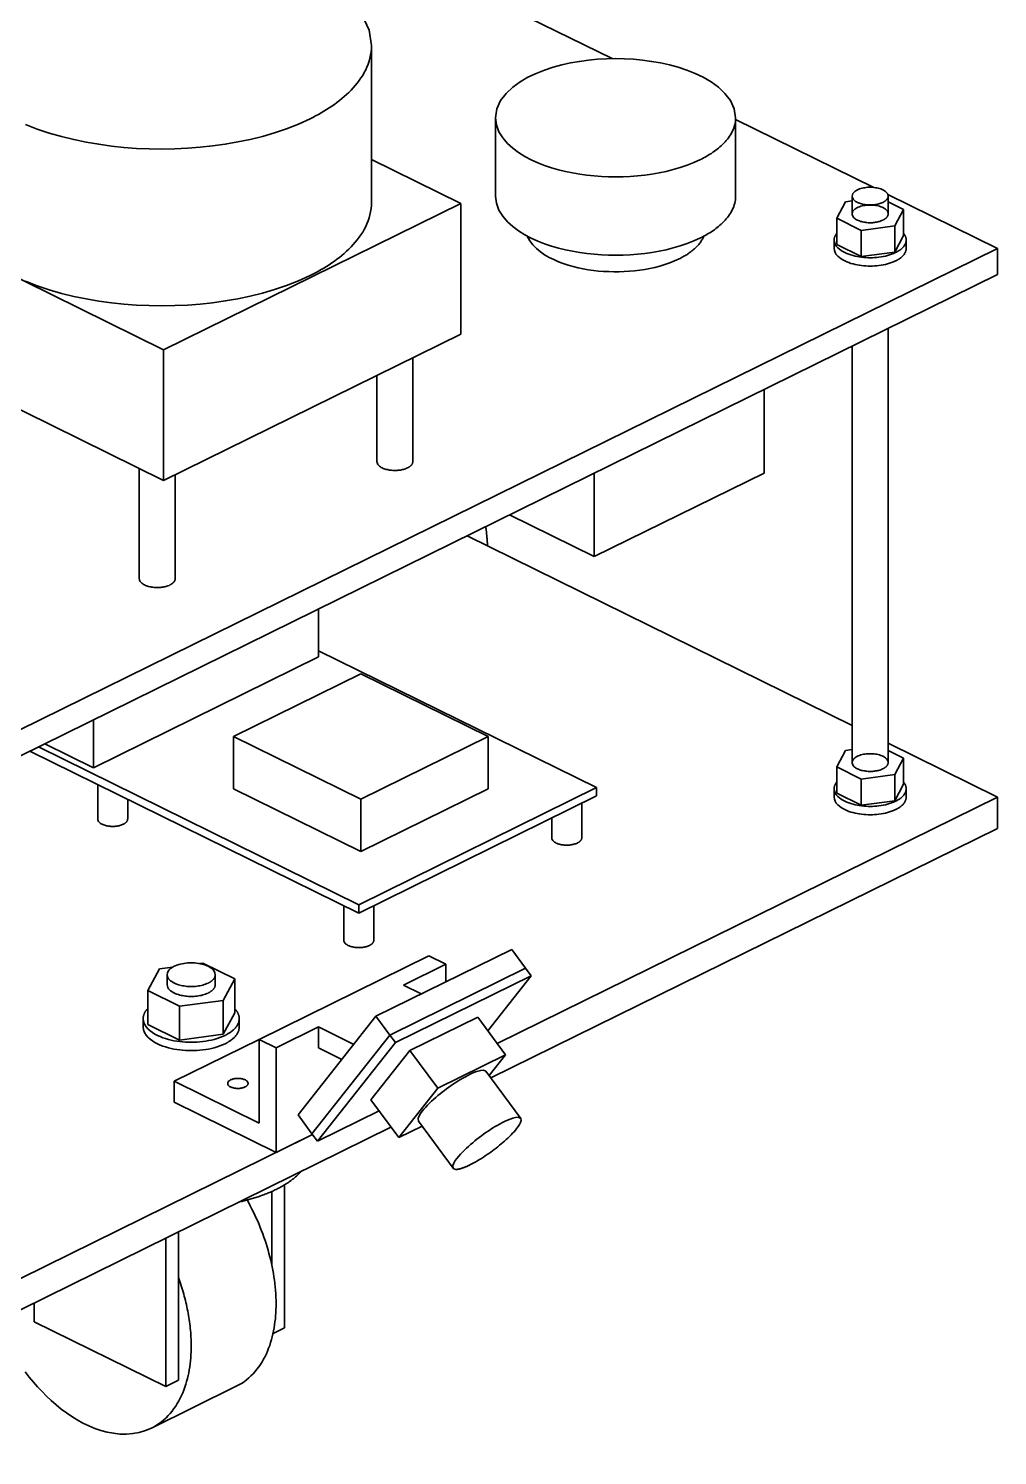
# Model space of a CAD drawing. Header units: millimetres. Extents: x 2065 to 7684, y -1428 to 511.
# Drawn here: x 3621 to 3782.5, y 151.3 to 389 of the extents above; entities that cross this region are included whole.
import ezdxf

# ---------------------------------------------------------------- set-up
doc = ezdxf.new("R2010")
doc.units = ezdxf.units.MM
doc.layers.add('2D-VISIBLE', color=7, linetype='Continuous', lineweight=35)

msp = doc.modelspace()

# ---------------------------------------------------------------- linework, layer by layer
at = {"layer": '2D-VISIBLE'}
for p, q in [((3675.83, 404.89), (3718.3, 383.98)), ((3678.19, 386.14), (3678.19, 360.03)), ((3698.85, 374.13), (3698.85, 361.08)), ((3738.85, 374.13), (3738.85, 361.08)), ((3738.85, 373.86), (3761.87, 362.52)), ((3574.95, 369.26), (3643.54, 335.49)), ((3678.19, 367.17), (3693.04, 359.86)), ((3764.21, 361.37), (3782.49, 352.37)), ((3643.54, 335.49), (3693.04, 359.86)), ((3693.04, 338.1), (3693.04, 359.86)), ((3757.19, 360.13), (3755.7, 357.38)), ((3758.27, 360.27), (3757.19, 360.13)), ((3758.27, 361.08), (3758.27, 358.12)), ((3764.27, 361.08), (3764.27, 358.12)), ((3766.85, 358.85), (3764.27, 360.12)), ((3755.7, 353.03), (3755.7, 357.38)), ((3755.7, 357.38), (3759.78, 355.37)), ((3765.36, 356.11), (3766.85, 358.85)), ((3766.85, 354.5), (3766.85, 358.85)), ((3759.78, 355.37), (3765.36, 356.11)), ((3759.78, 351.02), (3759.78, 355.37)), ((3765.36, 351.75), (3765.36, 356.11)), ((3765.36, 351.75), (3766.85, 354.5)), ((3570.36, 247.93), (3782.49, 352.37)), ((3755.27, 353.76), (3755.27, 352.37)), ((3755.7, 353.03), (3759.78, 351.02)), ((3767.27, 353.76), (3767.27, 352.37)), ((3782.49, 348.02), (3782.49, 352.37)), ((3759.78, 351.02), (3765.36, 351.75)), ((3570.36, 243.57), (3782.49, 348.02)), ((3574.95, 347.5), (3643.54, 313.73)), ((3643.54, 313.73), (3693.04, 338.1)), ((3764.27, 339.05), (3764.27, 266.73)), ((3643.54, 313.73), (3643.54, 335.49)), ((3758.27, 336.1), (3758.27, 266.73)), ((3685.08, 334.18), (3685.08, 316.86)), ((3679.08, 331.22), (3679.08, 316.86)), ((3743.6, 314.95), (3743.6, 328.87)), ((3639.48, 315.73), (3639.48, 297.36)), ((3645.48, 314.68), (3645.48, 297.36)), ((3715.31, 301.02), (3715.31, 314.95)), ((3715.31, 301.02), (3743.6, 314.95)), ((3701.17, 307.98), (3715.31, 301.02)), ((3694.1, 304.5), (3758.27, 272.9)), ((3669.35, 284.31), (3669.35, 292.32)), ((3669.35, 285.35), (3715.67, 262.55)), ((3631.87, 265.86), (3669.35, 284.31)), ((3655.21, 271.08), (3676.42, 281.52)), ((3676.42, 281.52), (3697.63, 271.08)), ((3631.87, 265.86), (3631.87, 273.86)), ((3655.21, 262.37), (3655.21, 271.08)), ((3655.21, 271.08), (3676.42, 260.63)), ((3676.42, 260.63), (3697.63, 271.08)), ((3697.63, 262.37), (3697.63, 271.08)), ((3621.27, 268.64), (3676.07, 241.66)), ((3622.68, 269.34), (3676.07, 243.05)), ((3623.74, 269.86), (3631.87, 265.86)), ((3757.19, 268.74), (3755.7, 265.99)), ((3758.27, 268.88), (3757.19, 268.74)), ((3764.27, 269.95), (3782.49, 260.98)), ((3766.85, 267.46), (3764.27, 268.73)), ((3765.36, 264.72), (3766.85, 267.46)), ((3766.85, 263.11), (3766.85, 267.46)), ((3755.7, 261.64), (3755.7, 265.99)), ((3755.7, 265.99), (3759.78, 263.98)), ((3759.78, 263.98), (3765.36, 264.72)), ((3759.78, 259.63), (3759.78, 263.98)), ((3765.36, 260.36), (3765.36, 264.72)), ((3632.56, 263.08), (3632.56, 257.33)), ((3655.21, 262.37), (3676.42, 251.93)), ((3676.07, 243.05), (3715.67, 262.55)), ((3676.42, 251.93), (3697.63, 262.37)), ((3715.67, 261.16), (3715.67, 262.55)), ((3755.27, 262.37), (3755.27, 260.98)), ((3755.7, 261.64), (3759.78, 259.63)), ((3765.36, 260.36), (3766.85, 263.11)), ((3767.27, 262.37), (3767.27, 260.98)), ((3637.56, 260.62), (3637.56, 257.33)), ((3676.07, 241.66), (3715.67, 261.16)), ((3676.42, 251.93), (3676.42, 260.63)), ((3699.13, 219.94), (3782.49, 260.98)), ((3713.22, 259.95), (3713.22, 254.19)), ((3759.78, 259.63), (3765.36, 260.36)), ((3782.49, 255.76), (3782.49, 260.98)), ((3708.22, 257.49), (3708.22, 254.19)), ((3698.08, 214.2), (3782.49, 255.76)), ((3673.57, 242.89), (3673.57, 237.13)), ((3676.07, 241.66), (3676.07, 243.05)), ((3678.57, 242.89), (3678.57, 237.13)), ((3678.92, 224.46), (3701.55, 235.6)), ((3701.55, 235.6), (3703.87, 232.46)), ((3650.08, 233.3), (3649.54, 233.23)), ((3655.39, 230.69), (3650.08, 233.3)), ((3659.45, 220.6), (3687.74, 234.52)), ((3683.49, 229.65), (3690.56, 233.13)), ((3687.74, 234.52), (3690.56, 233.13)), ((3690.56, 230.19), (3690.56, 233.13)), ((3642.83, 232.35), (3640.89, 228.78)), ((3645.05, 232.64), (3642.83, 232.35)), ((3644.14, 231.39), (3644.14, 229.73)), ((3652.14, 231.39), (3652.14, 229.73)), ((3653.44, 227.12), (3655.39, 230.69)), ((3655.39, 225.03), (3655.39, 230.69)), ((3681.24, 221.32), (3703.87, 232.46)), ((3681.24, 221.32), (3703.87, 232.46)), ((3682.17, 220.07), (3704.79, 231.21)), ((3697.56, 222.05), (3704.79, 231.21)), ((3703.87, 232.46), (3704.79, 231.21)), ((3640.89, 223.12), (3640.89, 228.78)), ((3640.89, 228.78), (3646.19, 226.16)), ((3683.49, 229.65), (3686.48, 228.18)), ((3646.19, 226.16), (3653.44, 227.12)), ((3646.19, 220.51), (3646.19, 226.16)), ((3653.44, 221.46), (3653.44, 227.12)), ((3640.14, 224.08), (3640.14, 222.68)), ((3653.44, 221.46), (3655.39, 225.03)), ((3656.14, 224.08), (3656.14, 222.68)), ((3665.95, 208.03), (3678.92, 224.46)), ((3678.92, 224.46), (3681.24, 221.32)), ((3684.58, 218.74), (3695.89, 224.31)), ((3695.89, 224.31), (3700.53, 218.04)), ((3640.89, 223.12), (3646.19, 220.51)), ((3646.19, 220.51), (3653.44, 221.46)), ((3662.28, 219.2), (3669.35, 222.68)), ((3668.26, 204.9), (3681.24, 221.32)), ((3668.26, 204.9), (3681.24, 221.32)), ((3669.35, 222.68), (3675.23, 219.79)), ((3669.35, 219.2), (3669.35, 222.68)), ((3681.24, 221.32), (3682.17, 220.07)), ((3645.31, 213.63), (3659.45, 220.6)), ((3659.45, 206.67), (3659.45, 220.6)), ((3659.45, 220.6), (3662.28, 219.2)), ((3662.28, 201.79), (3662.28, 219.2)), ((3669.19, 203.64), (3682.17, 220.07)), ((3669.35, 219.2), (3673.25, 217.28)), ((3678.09, 210.53), (3684.58, 218.74)), ((3684.58, 218.74), (3689.21, 212.47)), ((3689.21, 212.47), (3700.53, 218.04)), ((3697.79, 214.58), (3700.53, 218.04)), ((3703.05, 207.46), (3697.26, 215.31)), ((3645.31, 210.15), (3645.31, 213.63)), ((3645.31, 213.63), (3659.45, 206.67)), ((3682.72, 204.26), (3689.21, 212.47)), ((3645.31, 210.15), (3662.28, 201.79)), ((3678.09, 210.53), (3682.72, 204.26)), ((3665.95, 208.03), (3668.26, 204.9)), ((3669.19, 203.64), (3679.45, 208.69)), ((3691.79, 199.15), (3685.99, 206.99)), ((3570.36, 151.31), (3681.43, 206)), ((3570.36, 156.53), (3668.35, 204.78)), ((3662.28, 201.79), (3668.35, 204.78)), ((3668.26, 204.9), (3669.19, 203.64)), ((3682.72, 204.26), (3686.6, 206.17)), ((3661.57, 182.99), (3661.57, 195.28)), ((3663.69, 172.55), (3663.69, 196.39)), ((3646.02, 163.85), (3646.02, 188.56)), ((3643.89, 162.8), (3643.89, 187.52)), ((3621.97, 173.59), (3621.97, 176.73)), ((3621.97, 173.59), (3643.89, 162.8)), ((3661.77, 171.6), (3663.69, 172.55)), ((3655.64, 162.83), (3641.5, 155.87)), ((3643.89, 162.8), (3646.02, 163.85))]:
    msp.add_line(p, q, dxfattribs=at)
for points in [[(3678.19, 386.14), (3677.79, 388.74), (3676.69, 391.13)], [(3667.94, 373.96), (3668.4, 374.19), (3668.87, 374.43), (3669.33, 374.68), (3669.78, 374.94), (3670.24, 375.21), (3670.68, 375.48), (3671.12, 375.76), (3671.56, 376.05), (3671.99, 376.35), (3672.41, 376.66), (3672.83, 376.98), (3673.24, 377.31), (3673.63, 377.64), (3674.03, 377.99), (3674.41, 378.35), (3674.78, 378.72), (3675.13, 379.1), (3675.48, 379.5), (3675.81, 379.9), (3676.13, 380.32), (3676.43, 380.75), (3676.71, 381.19), (3676.97, 381.64), (3677.21, 382.11), (3677.43, 382.58), (3677.63, 383.07), (3677.79, 383.57), (3677.93, 384.07), (3678.04, 384.58), (3678.12, 385.1), (3678.17, 385.62), (3678.19, 386.14)], [(3738.85, 374.13), (3738.62, 375.62), (3737.99, 376.98), (3737.08, 378.18), (3735.98, 379.21), (3734.76, 380.1), (3733.46, 380.86), (3732.1, 381.51), (3730.7, 382.06), (3729.27, 382.54), (3727.81, 382.93), (3726.34, 383.26), (3724.86, 383.52), (3723.36, 383.73), (3721.86, 383.87), (3720.36, 383.95), (3718.85, 383.98), (3717.34, 383.95), (3715.83, 383.87), (3714.33, 383.73), (3712.84, 383.52), (3711.35, 383.26), (3709.88, 382.93), (3708.43, 382.54), (3707, 382.06), (3705.6, 381.51), (3704.24, 380.86), (3702.93, 380.1), (3701.71, 379.21), (3700.62, 378.18), (3699.7, 376.98), (3699.08, 375.62), (3698.85, 374.13)], [(3620.52, 373.01), (3622.49, 372.25), (3624.49, 371.57), (3626.53, 370.99), (3628.58, 370.48), (3630.65, 370.05), (3632.74, 369.7), (3634.83, 369.41), (3636.93, 369.19), (3639.04, 369.03), (3641.16, 368.94), (3643.27, 368.91), (3645.39, 368.94), (3647.5, 369.04), (3649.61, 369.2), (3651.71, 369.43), (3653.81, 369.72), (3655.89, 370.09), (3657.96, 370.52), (3660.01, 371.03), (3662.04, 371.62), (3664.04, 372.3), (3666.01, 373.08), (3667.94, 373.96)], [(3698.85, 374.13), (3699, 372.94), (3699.41, 371.8), (3700.05, 370.77), (3700.83, 369.86), (3701.72, 369.04), (3702.7, 368.32), (3703.72, 367.69), (3704.79, 367.13), (3705.89, 366.63), (3707.02, 366.19), (3708.17, 365.81), (3709.33, 365.47), (3710.5, 365.18), (3711.68, 364.94), (3712.88, 364.73), (3714.07, 364.57), (3715.27, 364.44), (3716.48, 364.35), (3717.69, 364.3), (3718.9, 364.28), (3720.1, 364.3), (3721.31, 364.36), (3722.52, 364.45), (3723.72, 364.58), (3724.92, 364.75), (3726.11, 364.96), (3727.29, 365.2), (3728.46, 365.5), (3729.62, 365.84), (3730.77, 366.22), (3731.89, 366.67), (3732.99, 367.17)], [(3732.99, 367.17), (3733.26, 367.3), (3733.52, 367.44), (3733.79, 367.58), (3734.05, 367.73), (3734.3, 367.88), (3734.56, 368.04), (3734.81, 368.2), (3735.06, 368.37), (3735.31, 368.54), (3735.55, 368.71), (3735.78, 368.89), (3736.02, 369.08), (3736.25, 369.28), (3736.47, 369.47), (3736.69, 369.68), (3736.9, 369.89), (3737.1, 370.11), (3737.3, 370.33), (3737.49, 370.57), (3737.67, 370.8), (3737.84, 371.05), (3738, 371.3), (3738.15, 371.56), (3738.29, 371.83), (3738.42, 372.1), (3738.53, 372.38), (3738.62, 372.66), (3738.7, 372.95), (3738.77, 373.24), (3738.81, 373.53), (3738.84, 373.83), (3738.85, 374.13)], [(3764.27, 361.08), (3764.24, 361.3), (3764.15, 361.5), (3764.01, 361.68), (3763.84, 361.84), (3763.66, 361.97), (3763.47, 362.08), (3763.26, 362.18), (3763.05, 362.27), (3762.84, 362.34), (3762.62, 362.4), (3762.4, 362.45), (3762.18, 362.48), (3761.95, 362.51), (3761.73, 362.54), (3761.5, 362.55), (3761.27, 362.55), (3761.05, 362.55), (3760.82, 362.54), (3760.6, 362.51), (3760.37, 362.48), (3760.15, 362.45), (3759.93, 362.4), (3759.71, 362.34), (3759.5, 362.27), (3759.29, 362.18), (3759.08, 362.08), (3758.89, 361.97), (3758.7, 361.84), (3758.54, 361.68), (3758.4, 361.5), (3758.31, 361.3), (3758.27, 361.08)], [(3667.94, 347.85), (3668.4, 348.08), (3668.87, 348.32), (3669.33, 348.57), (3669.78, 348.83), (3670.24, 349.09), (3670.68, 349.37), (3671.12, 349.65), (3671.56, 349.94), (3671.99, 350.24), (3672.41, 350.55), (3672.83, 350.87), (3673.24, 351.19), (3673.63, 351.53), (3674.03, 351.88), (3674.41, 352.24), (3674.78, 352.61), (3675.13, 352.99), (3675.48, 353.39), (3675.81, 353.79), (3676.13, 354.21), (3676.43, 354.64), (3676.71, 355.08), (3676.97, 355.53), (3677.21, 356), (3677.43, 356.47), (3677.63, 356.96), (3677.79, 357.45), (3677.93, 357.96), (3678.04, 358.47), (3678.12, 358.99), (3678.17, 359.51), (3678.19, 360.03)], [(3698.85, 361.08), (3699, 359.88), (3699.41, 358.75), (3700.05, 357.72), (3700.83, 356.8), (3701.72, 355.99), (3702.7, 355.27), (3703.72, 354.63), (3704.79, 354.07), (3705.89, 353.57), (3707.02, 353.14), (3708.17, 352.75), (3709.33, 352.42), (3710.5, 352.13), (3711.68, 351.88), (3712.88, 351.68), (3714.07, 351.51), (3715.27, 351.39), (3716.48, 351.3), (3717.69, 351.25), (3718.9, 351.23), (3720.1, 351.25), (3721.31, 351.3), (3722.52, 351.4), (3723.72, 351.53), (3724.92, 351.69), (3726.11, 351.9), (3727.29, 352.15), (3728.46, 352.44), (3729.62, 352.78), (3730.77, 353.17), (3731.89, 353.61), (3732.99, 354.11)], [(3732.99, 354.11), (3733.26, 354.25), (3733.52, 354.39), (3733.79, 354.53), (3734.05, 354.67), (3734.3, 354.83), (3734.56, 354.98), (3734.81, 355.14), (3735.06, 355.31), (3735.31, 355.48), (3735.55, 355.66), (3735.78, 355.84), (3736.02, 356.03), (3736.25, 356.22), (3736.47, 356.42), (3736.69, 356.62), (3736.9, 356.84), (3737.1, 357.05), (3737.3, 357.28), (3737.49, 357.51), (3737.67, 357.75), (3737.84, 357.99), (3738, 358.25), (3738.15, 358.5), (3738.29, 358.77), (3738.42, 359.04), (3738.53, 359.32), (3738.62, 359.6), (3738.7, 359.89), (3738.77, 360.18), (3738.81, 360.48), (3738.84, 360.78), (3738.85, 361.08)], [(3758.27, 361.08), (3758.3, 360.9), (3758.36, 360.73), (3758.45, 360.57), (3758.57, 360.43), (3758.71, 360.31), (3758.85, 360.2), (3759.01, 360.11), (3759.17, 360.03), (3759.33, 359.95), (3759.5, 359.88), (3759.67, 359.83), (3759.85, 359.78), (3760.02, 359.73), (3760.2, 359.7), (3760.38, 359.67), (3760.56, 359.64), (3760.74, 359.62), (3760.92, 359.61), (3761.1, 359.6), (3761.28, 359.6), (3761.46, 359.6), (3761.64, 359.61), (3761.82, 359.62), (3762, 359.64), (3762.18, 359.67), (3762.36, 359.7), (3762.54, 359.74), (3762.72, 359.78), (3762.89, 359.83), (3763.06, 359.89), (3763.23, 359.96), (3763.4, 360.03)], [(3764.27, 358.12), (3764.24, 358.34), (3764.15, 358.54), (3764.01, 358.72), (3763.84, 358.88), (3763.66, 359.01), (3763.47, 359.13), (3763.26, 359.22), (3763.05, 359.31), (3762.84, 359.38), (3762.62, 359.44), (3762.4, 359.49), (3762.18, 359.53), (3761.95, 359.56), (3761.73, 359.58), (3761.5, 359.59), (3761.27, 359.59), (3761.05, 359.59), (3760.82, 359.58), (3760.6, 359.56), (3760.37, 359.53), (3760.15, 359.49), (3759.93, 359.44), (3759.71, 359.38), (3759.5, 359.31), (3759.29, 359.22), (3759.08, 359.13), (3758.89, 359.01), (3758.7, 358.88), (3758.54, 358.72), (3758.4, 358.54), (3758.31, 358.34), (3758.27, 358.12)], [(3763.4, 360.03), (3763.44, 360.05), (3763.48, 360.07), (3763.51, 360.09), (3763.55, 360.12), (3763.59, 360.14), (3763.63, 360.16), (3763.67, 360.19), (3763.71, 360.21), (3763.74, 360.24), (3763.78, 360.26), (3763.81, 360.29), (3763.85, 360.32), (3763.88, 360.35), (3763.92, 360.38), (3763.95, 360.41), (3763.98, 360.44), (3764.01, 360.47), (3764.04, 360.51), (3764.07, 360.54), (3764.1, 360.58), (3764.12, 360.61), (3764.15, 360.65), (3764.17, 360.69), (3764.19, 360.73), (3764.21, 360.77), (3764.23, 360.81), (3764.24, 360.85), (3764.25, 360.9), (3764.26, 360.94), (3764.27, 360.99), (3764.27, 361.03), (3764.27, 361.08)], [(3758.27, 358.12), (3758.3, 357.94), (3758.36, 357.77), (3758.45, 357.61), (3758.57, 357.48), (3758.71, 357.35), (3758.85, 357.25), (3759.01, 357.15), (3759.17, 357.07), (3759.33, 356.99), (3759.5, 356.93), (3759.67, 356.87), (3759.85, 356.82), (3760.02, 356.77), (3760.2, 356.74), (3760.38, 356.71), (3760.56, 356.68), (3760.74, 356.66), (3760.92, 356.65), (3761.1, 356.64), (3761.28, 356.64), (3761.46, 356.64), (3761.64, 356.65), (3761.82, 356.66), (3762, 356.68), (3762.18, 356.71), (3762.36, 356.74), (3762.54, 356.78), (3762.72, 356.82), (3762.89, 356.87), (3763.06, 356.93), (3763.23, 357), (3763.4, 357.07)], [(3763.4, 357.07), (3763.44, 357.09), (3763.48, 357.11), (3763.51, 357.13), (3763.55, 357.16), (3763.59, 357.18), (3763.63, 357.2), (3763.67, 357.23), (3763.71, 357.25), (3763.74, 357.28), (3763.78, 357.3), (3763.81, 357.33), (3763.85, 357.36), (3763.88, 357.39), (3763.92, 357.42), (3763.95, 357.45), (3763.98, 357.48), (3764.01, 357.51), (3764.04, 357.55), (3764.07, 357.58), (3764.1, 357.62), (3764.12, 357.65), (3764.15, 357.69), (3764.17, 357.73), (3764.19, 357.77), (3764.21, 357.81), (3764.23, 357.85), (3764.24, 357.9), (3764.25, 357.94), (3764.26, 357.98), (3764.27, 358.03), (3764.27, 358.07), (3764.27, 358.12)], [(3704.14, 354.4), (3704.54, 353.64), (3705.05, 352.95), (3705.65, 352.34), (3706.32, 351.79), (3707.03, 351.31), (3707.77, 350.87), (3708.54, 350.49), (3709.33, 350.15), (3710.13, 349.84), (3710.95, 349.58), (3711.78, 349.34), (3712.61, 349.14), (3713.45, 348.96), (3714.3, 348.82), (3715.15, 348.7), (3716.01, 348.6), (3716.86, 348.53), (3717.72, 348.49), (3718.58, 348.47), (3719.44, 348.47), (3720.3, 348.5), (3721.16, 348.56), (3722.02, 348.63), (3722.87, 348.74), (3723.72, 348.87), (3724.57, 349.03), (3725.41, 349.21), (3726.24, 349.43), (3727.06, 349.67), (3727.87, 349.95), (3728.67, 350.27), (3729.45, 350.63)], [(3729.45, 350.63), (3729.61, 350.71), (3729.77, 350.79), (3729.93, 350.88), (3730.08, 350.96), (3730.24, 351.05), (3730.39, 351.14), (3730.55, 351.23), (3730.7, 351.32), (3730.85, 351.42), (3730.99, 351.52), (3731.14, 351.62), (3731.28, 351.72), (3731.43, 351.83), (3731.57, 351.94), (3731.71, 352.05), (3731.84, 352.16), (3731.98, 352.28), (3732.11, 352.4), (3732.24, 352.52), (3732.36, 352.65), (3732.49, 352.78), (3732.6, 352.91), (3732.72, 353.04), (3732.83, 353.18), (3732.94, 353.32), (3733.04, 353.47), (3733.14, 353.62), (3733.24, 353.77), (3733.33, 353.92), (3733.41, 354.08), (3733.49, 354.24), (3733.56, 354.4)], [(3755.7, 354.85), (3755.67, 354.83), (3755.65, 354.8), (3755.63, 354.77), (3755.61, 354.74), (3755.59, 354.71), (3755.57, 354.67), (3755.55, 354.64), (3755.53, 354.61), (3755.51, 354.58), (3755.49, 354.55), (3755.47, 354.51), (3755.45, 354.48), (3755.44, 354.45), (3755.42, 354.41), (3755.41, 354.38), (3755.39, 354.35), (3755.38, 354.31), (3755.36, 354.28), (3755.35, 354.24), (3755.34, 354.21), (3755.33, 354.17), (3755.32, 354.13), (3755.31, 354.1), (3755.3, 354.06), (3755.3, 354.02), (3755.29, 353.99), (3755.29, 353.95), (3755.28, 353.91), (3755.28, 353.88), (3755.28, 353.84), (3755.27, 353.8), (3755.27, 353.76)], [(3767.27, 353.76), (3767.27, 353.8), (3767.27, 353.84), (3767.27, 353.88), (3767.27, 353.91), (3767.26, 353.95), (3767.26, 353.99), (3767.25, 354.02), (3767.24, 354.06), (3767.24, 354.1), (3767.23, 354.13), (3767.22, 354.17), (3767.21, 354.21), (3767.2, 354.24), (3767.18, 354.28), (3767.17, 354.31), (3767.16, 354.35), (3767.14, 354.38), (3767.13, 354.41), (3767.11, 354.45), (3767.1, 354.48), (3767.08, 354.51), (3767.06, 354.55), (3767.04, 354.58), (3767.02, 354.61), (3767, 354.64), (3766.98, 354.67), (3766.96, 354.71), (3766.94, 354.74), (3766.92, 354.77), (3766.9, 354.8), (3766.87, 354.83), (3766.85, 354.85)], [(3755.27, 353.76), (3755.32, 353.41), (3755.44, 353.07), (3755.63, 352.76), (3755.87, 352.48), (3756.14, 352.24), (3756.43, 352.02), (3756.74, 351.83), (3757.06, 351.66), (3757.39, 351.51), (3757.73, 351.38), (3758.07, 351.27), (3758.42, 351.17), (3758.77, 351.08), (3759.13, 351.01), (3759.48, 350.95), (3759.84, 350.9), (3760.2, 350.86), (3760.56, 350.83), (3760.93, 350.82), (3761.29, 350.81), (3761.65, 350.82), (3762.01, 350.83), (3762.37, 350.86), (3762.74, 350.9), (3763.09, 350.95), (3763.45, 351.01), (3763.81, 351.09), (3764.16, 351.17), (3764.51, 351.28), (3764.85, 351.39), (3765.19, 351.53), (3765.52, 351.68)], [(3755.27, 352.37), (3755.32, 352.01), (3755.44, 351.67), (3755.63, 351.37), (3755.87, 351.09), (3756.14, 350.85), (3756.43, 350.63), (3756.74, 350.44), (3757.06, 350.27), (3757.39, 350.12), (3757.73, 349.99), (3758.07, 349.87), (3758.42, 349.77), (3758.77, 349.69), (3759.13, 349.61), (3759.48, 349.55), (3759.84, 349.5), (3760.2, 349.47), (3760.56, 349.44), (3760.93, 349.42), (3761.29, 349.42), (3761.65, 349.42), (3762.01, 349.44), (3762.37, 349.47), (3762.74, 349.51), (3763.09, 349.56), (3763.45, 349.62), (3763.81, 349.69), (3764.16, 349.78), (3764.51, 349.88), (3764.85, 350), (3765.19, 350.13), (3765.52, 350.28)], [(3765.52, 351.68), (3765.6, 351.72), (3765.68, 351.76), (3765.76, 351.8), (3765.83, 351.84), (3765.91, 351.89), (3765.99, 351.94), (3766.06, 351.99), (3766.14, 352.03), (3766.21, 352.09), (3766.28, 352.14), (3766.36, 352.19), (3766.43, 352.25), (3766.49, 352.31), (3766.56, 352.37), (3766.63, 352.43), (3766.69, 352.49), (3766.75, 352.56), (3766.81, 352.63), (3766.87, 352.69), (3766.92, 352.77), (3766.97, 352.84), (3767.02, 352.92), (3767.07, 352.99), (3767.11, 353.07), (3767.14, 353.15), (3767.18, 353.24), (3767.21, 353.32), (3767.23, 353.41), (3767.25, 353.5), (3767.26, 353.59), (3767.27, 353.67), (3767.27, 353.76)], [(3765.52, 350.28), (3765.6, 350.32), (3765.68, 350.36), (3765.76, 350.41), (3765.83, 350.45), (3765.91, 350.5), (3765.99, 350.54), (3766.06, 350.59), (3766.14, 350.64), (3766.21, 350.69), (3766.28, 350.75), (3766.36, 350.8), (3766.43, 350.86), (3766.49, 350.92), (3766.56, 350.97), (3766.63, 351.04), (3766.69, 351.1), (3766.75, 351.17), (3766.81, 351.23), (3766.87, 351.3), (3766.92, 351.37), (3766.97, 351.45), (3767.02, 351.52), (3767.07, 351.6), (3767.11, 351.68), (3767.14, 351.76), (3767.18, 351.85), (3767.21, 351.93), (3767.23, 352.02), (3767.25, 352.1), (3767.26, 352.19), (3767.27, 352.28), (3767.27, 352.37)], [(3620.52, 346.9), (3622.49, 346.14), (3624.49, 345.46), (3626.53, 344.88), (3628.58, 344.37), (3630.65, 343.94), (3632.74, 343.59), (3634.83, 343.3), (3636.93, 343.08), (3639.04, 342.92), (3641.16, 342.83), (3643.27, 342.8), (3645.39, 342.83), (3647.5, 342.93), (3649.61, 343.09), (3651.71, 343.32), (3653.81, 343.61), (3655.89, 343.97), (3657.96, 344.41), (3660.01, 344.92), (3662.04, 345.51), (3664.04, 346.19), (3666.01, 346.97), (3667.94, 347.85)], [(3679.08, 316.86), (3679.1, 316.68), (3679.16, 316.51), (3679.26, 316.36), (3679.38, 316.22), (3679.51, 316.1), (3679.66, 315.99), (3679.81, 315.89), (3679.97, 315.81), (3680.14, 315.73), (3680.3, 315.67), (3680.48, 315.61), (3680.65, 315.56), (3680.83, 315.52), (3681, 315.48), (3681.18, 315.45), (3681.36, 315.43), (3681.54, 315.41), (3681.72, 315.39), (3681.9, 315.39), (3682.09, 315.38), (3682.27, 315.39), (3682.45, 315.39), (3682.63, 315.41), (3682.81, 315.43), (3682.99, 315.45), (3683.17, 315.48), (3683.34, 315.52), (3683.52, 315.56), (3683.69, 315.62), (3683.87, 315.67), (3684.03, 315.74), (3684.2, 315.82)], [(3684.2, 315.82), (3684.24, 315.84), (3684.28, 315.86), (3684.32, 315.88), (3684.36, 315.9), (3684.4, 315.92), (3684.43, 315.95), (3684.47, 315.97), (3684.51, 316), (3684.55, 316.02), (3684.58, 316.05), (3684.62, 316.07), (3684.65, 316.1), (3684.69, 316.13), (3684.72, 316.16), (3684.75, 316.19), (3684.79, 316.22), (3684.82, 316.26), (3684.85, 316.29), (3684.87, 316.33), (3684.9, 316.36), (3684.93, 316.4), (3684.95, 316.44), (3684.97, 316.47), (3684.99, 316.51), (3685.01, 316.56), (3685.03, 316.6), (3685.04, 316.64), (3685.06, 316.68), (3685.07, 316.73), (3685.07, 316.77), (3685.08, 316.82), (3685.08, 316.86)], [(3697.23, 306.04), (3697.24, 305.94), (3697.25, 305.84), (3697.26, 305.74), (3697.28, 305.64), (3697.29, 305.54), (3697.3, 305.44), (3697.31, 305.34), (3697.32, 305.24), (3697.33, 305.14), (3697.34, 305.04), (3697.35, 304.93), (3697.36, 304.83), (3697.37, 304.73), (3697.38, 304.63), (3697.39, 304.53), (3697.4, 304.43), (3697.41, 304.33), (3697.41, 304.23), (3697.42, 304.13), (3697.43, 304.03), (3697.44, 303.93), (3697.45, 303.83), (3697.46, 303.72), (3697.46, 303.62), (3697.47, 303.52), (3697.48, 303.42), (3697.49, 303.32), (3697.49, 303.22), (3697.5, 303.12), (3697.51, 303.02), (3697.51, 302.92), (3697.52, 302.82)], [(3639.48, 297.36), (3639.5, 297.18), (3639.57, 297.01), (3639.66, 296.86), (3639.78, 296.72), (3639.91, 296.6), (3640.06, 296.49), (3640.21, 296.4), (3640.37, 296.31), (3640.54, 296.24), (3640.71, 296.17), (3640.88, 296.11), (3641.05, 296.06), (3641.23, 296.02), (3641.41, 295.98), (3641.58, 295.95), (3641.76, 295.93), (3641.94, 295.91), (3642.13, 295.9), (3642.31, 295.89), (3642.49, 295.89), (3642.67, 295.89), (3642.85, 295.9), (3643.03, 295.91), (3643.21, 295.93), (3643.39, 295.96), (3643.57, 295.99), (3643.75, 296.02), (3643.92, 296.07), (3644.1, 296.12), (3644.27, 296.18), (3644.44, 296.24), (3644.6, 296.32)], [(3644.6, 296.32), (3644.64, 296.34), (3644.68, 296.36), (3644.72, 296.38), (3644.76, 296.4), (3644.8, 296.43), (3644.84, 296.45), (3644.87, 296.47), (3644.91, 296.5), (3644.95, 296.52), (3644.99, 296.55), (3645.02, 296.58), (3645.06, 296.61), (3645.09, 296.64), (3645.12, 296.66), (3645.16, 296.7), (3645.19, 296.73), (3645.22, 296.76), (3645.25, 296.79), (3645.28, 296.83), (3645.3, 296.86), (3645.33, 296.9), (3645.35, 296.94), (3645.38, 296.98), (3645.4, 297.02), (3645.42, 297.06), (3645.43, 297.1), (3645.45, 297.14), (3645.46, 297.19), (3645.47, 297.23), (3645.47, 297.27), (3645.48, 297.32), (3645.48, 297.36)], [(3764.27, 266.73), (3764.24, 266.95), (3764.15, 267.15), (3764.01, 267.33), (3763.84, 267.49), (3763.66, 267.62), (3763.47, 267.73), (3763.26, 267.83), (3763.05, 267.92), (3762.84, 267.99), (3762.62, 268.05), (3762.4, 268.1), (3762.18, 268.13), (3761.95, 268.16), (3761.73, 268.19), (3761.5, 268.2), (3761.27, 268.2), (3761.05, 268.2), (3760.82, 268.19), (3760.6, 268.16), (3760.37, 268.13), (3760.15, 268.1), (3759.93, 268.05), (3759.71, 267.99), (3759.5, 267.92), (3759.29, 267.83), (3759.08, 267.73), (3758.89, 267.62), (3758.7, 267.49), (3758.54, 267.33), (3758.4, 267.15), (3758.31, 266.95), (3758.27, 266.73)], [(3758.27, 266.73), (3758.3, 266.55), (3758.36, 266.38), (3758.45, 266.22), (3758.57, 266.08), (3758.71, 265.96), (3758.85, 265.85), (3759.01, 265.76), (3759.17, 265.68), (3759.33, 265.6), (3759.5, 265.53), (3759.67, 265.48), (3759.85, 265.43), (3760.02, 265.38), (3760.2, 265.35), (3760.38, 265.32), (3760.56, 265.29), (3760.74, 265.27), (3760.92, 265.26), (3761.1, 265.25), (3761.28, 265.25), (3761.46, 265.25), (3761.64, 265.26), (3761.82, 265.27), (3762, 265.29), (3762.18, 265.32), (3762.36, 265.35), (3762.54, 265.39), (3762.72, 265.43), (3762.89, 265.48), (3763.06, 265.54), (3763.23, 265.61), (3763.4, 265.68)], [(3763.4, 265.68), (3763.44, 265.7), (3763.48, 265.72), (3763.51, 265.74), (3763.55, 265.77), (3763.59, 265.79), (3763.63, 265.81), (3763.67, 265.84), (3763.71, 265.86), (3763.74, 265.89), (3763.78, 265.91), (3763.81, 265.94), (3763.85, 265.97), (3763.88, 266), (3763.92, 266.03), (3763.95, 266.06), (3763.98, 266.09), (3764.01, 266.12), (3764.04, 266.16), (3764.07, 266.19), (3764.1, 266.23), (3764.12, 266.26), (3764.15, 266.3), (3764.17, 266.34), (3764.19, 266.38), (3764.21, 266.42), (3764.23, 266.46), (3764.24, 266.5), (3764.25, 266.55), (3764.26, 266.59), (3764.27, 266.64), (3764.27, 266.68), (3764.27, 266.73)], [(3755.7, 263.46), (3755.67, 263.43), (3755.65, 263.41), (3755.63, 263.38), (3755.61, 263.34), (3755.59, 263.31), (3755.57, 263.28), (3755.55, 263.25), (3755.53, 263.22), (3755.51, 263.19), (3755.49, 263.16), (3755.47, 263.12), (3755.45, 263.09), (3755.44, 263.06), (3755.42, 263.02), (3755.41, 262.99), (3755.39, 262.95), (3755.38, 262.92), (3755.36, 262.89), (3755.35, 262.85), (3755.34, 262.81), (3755.33, 262.78), (3755.32, 262.74), (3755.31, 262.71), (3755.3, 262.67), (3755.3, 262.63), (3755.29, 262.6), (3755.29, 262.56), (3755.28, 262.52), (3755.28, 262.49), (3755.28, 262.45), (3755.27, 262.41), (3755.27, 262.37)], [(3755.27, 262.37), (3755.32, 262.01), (3755.44, 261.68), (3755.63, 261.37), (3755.87, 261.09), (3756.14, 260.85), (3756.43, 260.63), (3756.74, 260.44), (3757.06, 260.27), (3757.39, 260.12), (3757.73, 259.99), (3758.07, 259.88), (3758.42, 259.78), (3758.77, 259.69), (3759.13, 259.62), (3759.48, 259.55), (3759.84, 259.51), (3760.2, 259.47), (3760.56, 259.44), (3760.93, 259.42), (3761.29, 259.42), (3761.65, 259.43), (3762.01, 259.44), (3762.37, 259.47), (3762.74, 259.51), (3763.09, 259.56), (3763.45, 259.62), (3763.81, 259.7), (3764.16, 259.78), (3764.51, 259.89), (3764.85, 260), (3765.19, 260.13), (3765.52, 260.28)], [(3765.52, 260.28), (3765.6, 260.33), (3765.68, 260.37), (3765.76, 260.41), (3765.83, 260.45), (3765.91, 260.5), (3765.99, 260.55), (3766.06, 260.59), (3766.14, 260.64), (3766.21, 260.7), (3766.28, 260.75), (3766.36, 260.8), (3766.43, 260.86), (3766.49, 260.92), (3766.56, 260.98), (3766.63, 261.04), (3766.69, 261.1), (3766.75, 261.17), (3766.81, 261.23), (3766.87, 261.3), (3766.92, 261.38), (3766.97, 261.45), (3767.02, 261.52), (3767.07, 261.6), (3767.11, 261.68), (3767.14, 261.76), (3767.18, 261.85), (3767.21, 261.93), (3767.23, 262.02), (3767.25, 262.11), (3767.26, 262.19), (3767.27, 262.28), (3767.27, 262.37)], [(3767.27, 262.37), (3767.27, 262.41), (3767.27, 262.45), (3767.27, 262.49), (3767.27, 262.52), (3767.26, 262.56), (3767.26, 262.6), (3767.25, 262.63), (3767.24, 262.67), (3767.24, 262.71), (3767.23, 262.74), (3767.22, 262.78), (3767.21, 262.81), (3767.2, 262.85), (3767.18, 262.89), (3767.17, 262.92), (3767.16, 262.95), (3767.14, 262.99), (3767.13, 263.02), (3767.11, 263.06), (3767.1, 263.09), (3767.08, 263.12), (3767.06, 263.16), (3767.04, 263.19), (3767.02, 263.22), (3767, 263.25), (3766.98, 263.28), (3766.96, 263.31), (3766.94, 263.34), (3766.92, 263.38), (3766.9, 263.41), (3766.87, 263.43), (3766.85, 263.46)], [(3755.27, 260.98), (3755.32, 260.62), (3755.44, 260.28), (3755.63, 259.97), (3755.87, 259.7), (3756.14, 259.45), (3756.43, 259.24), (3756.74, 259.05), (3757.06, 258.88), (3757.39, 258.73), (3757.73, 258.6), (3758.07, 258.48), (3758.42, 258.38), (3758.77, 258.3), (3759.13, 258.22), (3759.48, 258.16), (3759.84, 258.11), (3760.2, 258.07), (3760.56, 258.05), (3760.93, 258.03), (3761.29, 258.03), (3761.65, 258.03), (3762.01, 258.05), (3762.37, 258.08), (3762.74, 258.12), (3763.09, 258.17), (3763.45, 258.23), (3763.81, 258.3), (3764.16, 258.39), (3764.51, 258.49), (3764.85, 258.61), (3765.19, 258.74), (3765.52, 258.89)], [(3765.52, 258.89), (3765.6, 258.93), (3765.68, 258.97), (3765.76, 259.02), (3765.83, 259.06), (3765.91, 259.11), (3765.99, 259.15), (3766.06, 259.2), (3766.14, 259.25), (3766.21, 259.3), (3766.28, 259.36), (3766.36, 259.41), (3766.43, 259.47), (3766.49, 259.52), (3766.56, 259.58), (3766.63, 259.65), (3766.69, 259.71), (3766.75, 259.77), (3766.81, 259.84), (3766.87, 259.91), (3766.92, 259.98), (3766.97, 260.06), (3767.02, 260.13), (3767.07, 260.21), (3767.11, 260.29), (3767.14, 260.37), (3767.18, 260.45), (3767.21, 260.54), (3767.23, 260.63), (3767.25, 260.71), (3767.26, 260.8), (3767.27, 260.89), (3767.27, 260.98)], [(3632.56, 257.33), (3632.57, 257.18), (3632.63, 257.03), (3632.71, 256.91), (3632.8, 256.79), (3632.92, 256.69), (3633.04, 256.6), (3633.16, 256.52), (3633.3, 256.45), (3633.44, 256.39), (3633.58, 256.33), (3633.72, 256.29), (3633.87, 256.24), (3634.01, 256.21), (3634.16, 256.18), (3634.31, 256.15), (3634.46, 256.13), (3634.61, 256.11), (3634.76, 256.1), (3634.91, 256.1), (3635.06, 256.09), (3635.21, 256.1), (3635.36, 256.1), (3635.51, 256.12), (3635.66, 256.13), (3635.81, 256.15), (3635.96, 256.18), (3636.11, 256.21), (3636.26, 256.25), (3636.4, 256.29), (3636.55, 256.34), (3636.69, 256.39), (3636.82, 256.46)], [(3636.82, 256.46), (3636.86, 256.47), (3636.89, 256.49), (3636.92, 256.51), (3636.96, 256.53), (3636.99, 256.54), (3637.02, 256.56), (3637.05, 256.58), (3637.08, 256.6), (3637.11, 256.63), (3637.14, 256.65), (3637.17, 256.67), (3637.2, 256.69), (3637.23, 256.72), (3637.26, 256.74), (3637.29, 256.77), (3637.31, 256.8), (3637.34, 256.82), (3637.36, 256.85), (3637.39, 256.88), (3637.41, 256.91), (3637.43, 256.94), (3637.45, 256.97), (3637.47, 257), (3637.49, 257.04), (3637.5, 257.07), (3637.52, 257.11), (3637.53, 257.14), (3637.54, 257.18), (3637.55, 257.21), (3637.55, 257.25), (3637.55, 257.29), (3637.56, 257.33)], [(3708.22, 254.19), (3708.23, 254.04), (3708.29, 253.9), (3708.37, 253.77), (3708.46, 253.66), (3708.58, 253.56), (3708.7, 253.47), (3708.83, 253.39), (3708.96, 253.32), (3709.1, 253.25), (3709.24, 253.2), (3709.38, 253.15), (3709.53, 253.11), (3709.67, 253.07), (3709.82, 253.04), (3709.97, 253.02), (3710.12, 253), (3710.27, 252.98), (3710.42, 252.97), (3710.57, 252.96), (3710.72, 252.96), (3710.87, 252.96), (3711.02, 252.97), (3711.17, 252.98), (3711.32, 253), (3711.47, 253.02), (3711.62, 253.05), (3711.77, 253.08), (3711.92, 253.11), (3712.06, 253.16), (3712.21, 253.2), (3712.35, 253.26), (3712.48, 253.32)], [(3712.48, 253.32), (3712.52, 253.34), (3712.55, 253.36), (3712.58, 253.37), (3712.62, 253.39), (3712.65, 253.41), (3712.68, 253.43), (3712.71, 253.45), (3712.74, 253.47), (3712.77, 253.49), (3712.8, 253.51), (3712.83, 253.54), (3712.86, 253.56), (3712.89, 253.59), (3712.92, 253.61), (3712.95, 253.64), (3712.97, 253.66), (3713, 253.69), (3713.02, 253.72), (3713.05, 253.75), (3713.07, 253.78), (3713.09, 253.81), (3713.11, 253.84), (3713.13, 253.87), (3713.15, 253.9), (3713.16, 253.94), (3713.18, 253.97), (3713.19, 254.01), (3713.2, 254.04), (3713.21, 254.08), (3713.21, 254.12), (3713.21, 254.15), (3713.22, 254.19)], [(3673.57, 237.13), (3673.59, 236.98), (3673.64, 236.84), (3673.72, 236.71), (3673.82, 236.6), (3673.93, 236.5), (3674.05, 236.41), (3674.18, 236.33), (3674.31, 236.26), (3674.45, 236.19), (3674.59, 236.14), (3674.73, 236.09), (3674.88, 236.05), (3675.02, 236.01), (3675.17, 235.98), (3675.32, 235.96), (3675.47, 235.94), (3675.62, 235.92), (3675.77, 235.91), (3675.92, 235.9), (3676.07, 235.9), (3676.22, 235.9), (3676.38, 235.91), (3676.53, 235.92), (3676.68, 235.94), (3676.83, 235.96), (3676.98, 235.99), (3677.12, 236.02), (3677.27, 236.05), (3677.41, 236.1), (3677.56, 236.14), (3677.7, 236.2), (3677.84, 236.26)], [(3677.84, 236.26), (3677.87, 236.28), (3677.9, 236.3), (3677.94, 236.31), (3677.97, 236.33), (3678, 236.35), (3678.03, 236.37), (3678.06, 236.39), (3678.09, 236.41), (3678.13, 236.43), (3678.16, 236.46), (3678.18, 236.48), (3678.21, 236.5), (3678.24, 236.53), (3678.27, 236.55), (3678.3, 236.58), (3678.32, 236.6), (3678.35, 236.63), (3678.37, 236.66), (3678.4, 236.69), (3678.42, 236.72), (3678.44, 236.75), (3678.46, 236.78), (3678.48, 236.81), (3678.5, 236.84), (3678.51, 236.88), (3678.53, 236.91), (3678.54, 236.95), (3678.55, 236.98), (3678.56, 237.02), (3678.56, 237.06), (3678.57, 237.1), (3678.57, 237.13)], [(3652.14, 231.39), (3652.09, 231.69), (3651.97, 231.96), (3651.78, 232.2), (3651.56, 232.4), (3651.32, 232.58), (3651.06, 232.73), (3650.79, 232.86), (3650.51, 232.97), (3650.22, 233.07), (3649.93, 233.15), (3649.64, 233.21), (3649.34, 233.27), (3649.04, 233.31), (3648.74, 233.34), (3648.44, 233.35), (3648.14, 233.36), (3647.84, 233.35), (3647.53, 233.34), (3647.23, 233.31), (3646.94, 233.27), (3646.64, 233.21), (3646.34, 233.15), (3646.05, 233.07), (3645.77, 232.97), (3645.49, 232.86), (3645.21, 232.73), (3644.95, 232.58), (3644.71, 232.4), (3644.49, 232.2), (3644.31, 231.96), (3644.18, 231.69), (3644.14, 231.39)], [(3644.14, 231.39), (3644.17, 231.15), (3644.25, 230.92), (3644.38, 230.72), (3644.53, 230.53), (3644.71, 230.37), (3644.91, 230.23), (3645.11, 230.1), (3645.33, 229.99), (3645.55, 229.89), (3645.77, 229.8), (3646, 229.72), (3646.23, 229.66), (3646.47, 229.6), (3646.7, 229.55), (3646.94, 229.51), (3647.18, 229.48), (3647.42, 229.45), (3647.66, 229.43), (3647.91, 229.42), (3648.15, 229.42), (3648.39, 229.42), (3648.63, 229.43), (3648.87, 229.45), (3649.11, 229.48), (3649.35, 229.51), (3649.59, 229.55), (3649.83, 229.6), (3650.06, 229.66), (3650.29, 229.73), (3650.52, 229.81), (3650.75, 229.9), (3650.97, 230)], [(3650.97, 230), (3651.02, 230.02), (3651.07, 230.05), (3651.12, 230.08), (3651.18, 230.11), (3651.23, 230.14), (3651.28, 230.17), (3651.33, 230.2), (3651.38, 230.23), (3651.43, 230.27), (3651.48, 230.3), (3651.52, 230.34), (3651.57, 230.38), (3651.62, 230.42), (3651.66, 230.46), (3651.7, 230.5), (3651.75, 230.54), (3651.79, 230.58), (3651.83, 230.63), (3651.87, 230.67), (3651.9, 230.72), (3651.94, 230.77), (3651.97, 230.82), (3652, 230.87), (3652.03, 230.93), (3652.05, 230.98), (3652.07, 231.04), (3652.09, 231.09), (3652.11, 231.15), (3652.12, 231.21), (3652.13, 231.27), (3652.14, 231.33), (3652.14, 231.39)], [(3644.14, 229.73), (3644.17, 229.5), (3644.25, 229.27), (3644.38, 229.06), (3644.53, 228.88), (3644.71, 228.72), (3644.91, 228.57), (3645.11, 228.45), (3645.33, 228.33), (3645.55, 228.23), (3645.77, 228.15), (3646, 228.07), (3646.23, 228), (3646.47, 227.94), (3646.7, 227.9), (3646.94, 227.85), (3647.18, 227.82), (3647.42, 227.8), (3647.66, 227.78), (3647.91, 227.77), (3648.15, 227.76), (3648.39, 227.77), (3648.63, 227.78), (3648.87, 227.8), (3649.11, 227.82), (3649.35, 227.86), (3649.59, 227.9), (3649.83, 227.95), (3650.06, 228.01), (3650.29, 228.08), (3650.52, 228.15), (3650.75, 228.24), (3650.97, 228.34)], [(3650.97, 228.34), (3651.02, 228.37), (3651.07, 228.4), (3651.12, 228.42), (3651.18, 228.45), (3651.23, 228.48), (3651.28, 228.52), (3651.33, 228.55), (3651.38, 228.58), (3651.43, 228.62), (3651.48, 228.65), (3651.52, 228.69), (3651.57, 228.72), (3651.62, 228.76), (3651.66, 228.8), (3651.7, 228.84), (3651.75, 228.89), (3651.79, 228.93), (3651.83, 228.97), (3651.87, 229.02), (3651.9, 229.07), (3651.94, 229.12), (3651.97, 229.17), (3652, 229.22), (3652.03, 229.27), (3652.05, 229.33), (3652.07, 229.38), (3652.09, 229.44), (3652.11, 229.5), (3652.12, 229.56), (3652.13, 229.61), (3652.14, 229.67), (3652.14, 229.73)], [(3640.89, 225.74), (3640.85, 225.7), (3640.81, 225.66), (3640.77, 225.61), (3640.73, 225.57), (3640.69, 225.52), (3640.66, 225.48), (3640.62, 225.43), (3640.59, 225.38), (3640.56, 225.33), (3640.52, 225.29), (3640.49, 225.24), (3640.46, 225.19), (3640.43, 225.14), (3640.4, 225.08), (3640.38, 225.03), (3640.35, 224.98), (3640.33, 224.93), (3640.3, 224.87), (3640.28, 224.82), (3640.26, 224.76), (3640.24, 224.71), (3640.22, 224.65), (3640.21, 224.6), (3640.19, 224.54), (3640.18, 224.48), (3640.17, 224.43), (3640.16, 224.37), (3640.15, 224.31), (3640.15, 224.25), (3640.14, 224.19), (3640.14, 224.14), (3640.14, 224.08)], [(3640.14, 224.08), (3640.2, 223.6), (3640.36, 223.15), (3640.62, 222.73), (3640.93, 222.37), (3641.29, 222.04), (3641.68, 221.75), (3642.09, 221.5), (3642.51, 221.27), (3642.96, 221.08), (3643.41, 220.9), (3643.86, 220.75), (3644.33, 220.61), (3644.8, 220.5), (3645.27, 220.4), (3645.75, 220.32), (3646.23, 220.25), (3646.71, 220.2), (3647.19, 220.17), (3647.67, 220.14), (3648.16, 220.14), (3648.64, 220.15), (3649.12, 220.17), (3649.6, 220.2), (3650.09, 220.26), (3650.56, 220.32), (3651.04, 220.41), (3651.51, 220.51), (3651.98, 220.62), (3652.45, 220.76), (3652.9, 220.91), (3653.35, 221.09), (3653.79, 221.29)], [(3653.79, 221.29), (3653.9, 221.35), (3654.01, 221.4), (3654.11, 221.46), (3654.22, 221.52), (3654.32, 221.58), (3654.42, 221.64), (3654.52, 221.7), (3654.62, 221.77), (3654.72, 221.84), (3654.82, 221.91), (3654.91, 221.98), (3655.01, 222.06), (3655.1, 222.13), (3655.19, 222.21), (3655.27, 222.3), (3655.36, 222.38), (3655.44, 222.47), (3655.52, 222.56), (3655.59, 222.65), (3655.67, 222.75), (3655.74, 222.84), (3655.8, 222.94), (3655.86, 223.05), (3655.91, 223.15), (3655.96, 223.26), (3656.01, 223.37), (3656.05, 223.49), (3656.08, 223.6), (3656.1, 223.72), (3656.12, 223.84), (3656.13, 223.96), (3656.14, 224.08)], [(3656.14, 224.08), (3656.14, 224.14), (3656.13, 224.19), (3656.13, 224.25), (3656.12, 224.31), (3656.12, 224.37), (3656.11, 224.43), (3656.09, 224.48), (3656.08, 224.54), (3656.07, 224.6), (3656.05, 224.65), (3656.03, 224.71), (3656.01, 224.76), (3655.99, 224.82), (3655.97, 224.87), (3655.95, 224.93), (3655.92, 224.98), (3655.9, 225.03), (3655.87, 225.08), (3655.84, 225.14), (3655.81, 225.19), (3655.78, 225.24), (3655.75, 225.29), (3655.72, 225.33), (3655.69, 225.38), (3655.65, 225.43), (3655.62, 225.48), (3655.58, 225.52), (3655.54, 225.57), (3655.5, 225.61), (3655.47, 225.66), (3655.43, 225.7), (3655.39, 225.74)], [(3640.14, 222.68), (3640.2, 222.21), (3640.36, 221.75), (3640.62, 221.34), (3640.93, 220.97), (3641.29, 220.65), (3641.68, 220.36), (3642.09, 220.11), (3642.51, 219.88), (3642.96, 219.68), (3643.41, 219.51), (3643.86, 219.35), (3644.33, 219.22), (3644.8, 219.1), (3645.27, 219.01), (3645.75, 218.93), (3646.23, 218.86), (3646.71, 218.81), (3647.19, 218.77), (3647.67, 218.75), (3648.16, 218.75), (3648.64, 218.75), (3649.12, 218.78), (3649.6, 218.81), (3650.09, 218.86), (3650.56, 218.93), (3651.04, 219.01), (3651.51, 219.11), (3651.98, 219.23), (3652.45, 219.37), (3652.9, 219.52), (3653.35, 219.7), (3653.79, 219.9)], [(3653.79, 219.9), (3653.9, 219.95), (3654.01, 220.01), (3654.11, 220.07), (3654.22, 220.12), (3654.32, 220.18), (3654.42, 220.25), (3654.52, 220.31), (3654.62, 220.38), (3654.72, 220.45), (3654.82, 220.52), (3654.91, 220.59), (3655.01, 220.66), (3655.1, 220.74), (3655.19, 220.82), (3655.27, 220.9), (3655.36, 220.99), (3655.44, 221.08), (3655.52, 221.17), (3655.59, 221.26), (3655.67, 221.35), (3655.74, 221.45), (3655.8, 221.55), (3655.86, 221.66), (3655.91, 221.76), (3655.96, 221.87), (3656.01, 221.98), (3656.05, 222.09), (3656.08, 222.21), (3656.1, 222.33), (3656.12, 222.45), (3656.13, 222.56), (3656.14, 222.68)], [(3654.22, 213.28), (3654.23, 213.41), (3654.29, 213.53), (3654.37, 213.63), (3654.46, 213.72), (3654.56, 213.79), (3654.67, 213.86), (3654.79, 213.91), (3654.91, 213.96), (3655.03, 214), (3655.15, 214.03), (3655.28, 214.06), (3655.4, 214.08), (3655.53, 214.1), (3655.66, 214.11), (3655.79, 214.12), (3655.92, 214.12), (3656.04, 214.12), (3656.17, 214.11), (3656.3, 214.1), (3656.43, 214.08), (3656.55, 214.06), (3656.68, 214.03), (3656.8, 214), (3656.92, 213.96), (3657.04, 213.91), (3657.16, 213.86), (3657.27, 213.79), (3657.37, 213.72), (3657.46, 213.63), (3657.54, 213.53), (3657.6, 213.41), (3657.62, 213.28)], [(3697.26, 215.31), (3696.85, 215.49), (3696.38, 215.45), (3695.93, 215.34), (3695.5, 215.19), (3695.07, 215.02), (3694.64, 214.83), (3694.23, 214.62), (3693.82, 214.4), (3693.41, 214.18), (3693.01, 213.94), (3692.62, 213.7), (3692.23, 213.45), (3691.84, 213.2), (3691.46, 212.94), (3691.08, 212.67), (3690.7, 212.4), (3690.33, 212.12), (3689.97, 211.83), (3689.6, 211.55), (3689.25, 211.25), (3688.89, 210.95), (3688.54, 210.64), (3688.2, 210.33), (3687.87, 210.01), (3687.54, 209.68), (3687.22, 209.35), (3686.91, 209), (3686.62, 208.64), (3686.35, 208.26), (3686.11, 207.87), (3685.94, 207.44), (3685.99, 206.99)], [(3657.12, 212.69), (3657.02, 212.65), (3656.93, 212.61), (3656.83, 212.58), (3656.73, 212.55), (3656.63, 212.53), (3656.53, 212.5), (3656.43, 212.49), (3656.33, 212.47), (3656.23, 212.46), (3656.12, 212.45), (3656.02, 212.45), (3655.92, 212.45), (3655.82, 212.45), (3655.71, 212.45), (3655.61, 212.46), (3655.51, 212.47), (3655.41, 212.49), (3655.31, 212.5), (3655.21, 212.52), (3655.11, 212.55), (3655.01, 212.58), (3654.91, 212.61), (3654.81, 212.65), (3654.72, 212.69), (3654.63, 212.74), (3654.54, 212.79), (3654.46, 212.85), (3654.38, 212.92), (3654.32, 213), (3654.26, 213.09), (3654.23, 213.18), (3654.22, 213.28)], [(3657.62, 213.28), (3657.61, 213.26), (3657.61, 213.23), (3657.61, 213.21), (3657.6, 213.18), (3657.6, 213.16), (3657.59, 213.13), (3657.58, 213.11), (3657.57, 213.09), (3657.56, 213.07), (3657.54, 213.04), (3657.53, 213.02), (3657.52, 213), (3657.5, 212.98), (3657.48, 212.96), (3657.47, 212.94), (3657.45, 212.92), (3657.43, 212.91), (3657.41, 212.89), (3657.39, 212.87), (3657.37, 212.85), (3657.35, 212.84), (3657.33, 212.82), (3657.31, 212.81), (3657.29, 212.79), (3657.27, 212.78), (3657.25, 212.77), (3657.23, 212.75), (3657.21, 212.74), (3657.18, 212.73), (3657.16, 212.72), (3657.14, 212.7), (3657.12, 212.69)], [(3703.05, 207.46), (3702.64, 207.64), (3702.18, 207.61), (3701.73, 207.5), (3701.29, 207.35), (3700.86, 207.17), (3700.44, 206.98), (3700.02, 206.78), (3699.61, 206.56), (3699.21, 206.33), (3698.81, 206.1), (3698.41, 205.86), (3698.02, 205.61), (3697.63, 205.35), (3697.25, 205.09), (3696.87, 204.82), (3696.5, 204.55), (3696.13, 204.27), (3695.76, 203.99), (3695.4, 203.7), (3695.04, 203.41), (3694.68, 203.11), (3694.34, 202.8), (3694, 202.49), (3693.66, 202.17), (3693.33, 201.84), (3693.01, 201.5), (3692.71, 201.16), (3692.41, 200.8), (3692.14, 200.42), (3691.9, 200.02), (3691.74, 199.59), (3691.79, 199.15)], [(3694.58, 199.71), (3694.91, 199.88), (3695.24, 200.05), (3695.56, 200.23), (3695.88, 200.42), (3696.2, 200.61), (3696.51, 200.8), (3696.82, 201), (3697.13, 201.21), (3697.44, 201.42), (3697.75, 201.63), (3698.05, 201.84), (3698.35, 202.06), (3698.64, 202.28), (3698.94, 202.51), (3699.23, 202.74), (3699.52, 202.97), (3699.8, 203.2), (3700.09, 203.44), (3700.36, 203.69), (3700.64, 203.94), (3700.91, 204.19), (3701.18, 204.44), (3701.44, 204.7), (3701.7, 204.97), (3701.95, 205.24), (3702.19, 205.52), (3702.42, 205.81), (3702.64, 206.11), (3702.84, 206.42), (3703.01, 206.75), (3703.12, 207.11), (3703.05, 207.46)], [(3691.79, 199.15), (3691.85, 199.08), (3691.93, 199.03), (3692.02, 199), (3692.11, 198.98), (3692.2, 198.96), (3692.29, 198.96), (3692.39, 198.96), (3692.48, 198.97), (3692.57, 198.98), (3692.66, 199), (3692.75, 199.02), (3692.85, 199.04), (3692.94, 199.06), (3693.03, 199.08), (3693.12, 199.11), (3693.2, 199.14), (3693.29, 199.17), (3693.38, 199.2), (3693.47, 199.23), (3693.56, 199.26), (3693.64, 199.29), (3693.73, 199.33), (3693.82, 199.36), (3693.9, 199.4), (3693.99, 199.44), (3694.07, 199.47), (3694.16, 199.51), (3694.24, 199.55), (3694.33, 199.59), (3694.41, 199.63), (3694.5, 199.67), (3694.58, 199.71)], [(3662.28, 195.62), (3662.42, 195.69), (3662.57, 195.76), (3662.71, 195.84), (3662.86, 195.91), (3663, 195.99), (3663.14, 196.07), (3663.28, 196.15), (3663.42, 196.23), (3663.56, 196.31), (3663.7, 196.39), (3663.84, 196.48), (3663.98, 196.57), (3664.11, 196.65), (3664.25, 196.74), (3664.38, 196.83), (3664.51, 196.93), (3664.65, 197.02), (3664.78, 197.12), (3664.91, 197.21), (3665.04, 197.31), (3665.16, 197.41), (3665.29, 197.51), (3665.41, 197.62), (3665.54, 197.72), (3665.66, 197.83), (3665.78, 197.94), (3665.9, 198.05), (3666.01, 198.16), (3666.13, 198.28), (3666.24, 198.39), (3666.35, 198.51), (3666.46, 198.63)], [(3656.15, 193.56), (3656.35, 193.6), (3656.55, 193.64), (3656.75, 193.69), (3656.94, 193.74), (3657.14, 193.78), (3657.34, 193.83), (3657.53, 193.89), (3657.73, 193.94), (3657.92, 193.99), (3658.12, 194.04), (3658.31, 194.1), (3658.51, 194.16), (3658.7, 194.22), (3658.89, 194.28), (3659.09, 194.34), (3659.28, 194.4), (3659.47, 194.46), (3659.66, 194.53), (3659.85, 194.6), (3660.04, 194.67), (3660.23, 194.74), (3660.42, 194.81), (3660.61, 194.88), (3660.8, 194.96), (3660.99, 195.03), (3661.17, 195.11), (3661.36, 195.19), (3661.55, 195.27), (3661.73, 195.36), (3661.91, 195.44), (3662.1, 195.53), (3662.28, 195.62)], [(3657.46, 193.87), (3657.73, 193.37), (3657.99, 192.87), (3658.25, 192.36), (3658.5, 191.85), (3658.75, 191.34), (3658.99, 190.82), (3659.22, 190.31), (3659.44, 189.78), (3659.65, 189.26), (3659.86, 188.73), (3660.06, 188.2), (3660.25, 187.67), (3660.44, 187.13), (3660.61, 186.59), (3660.78, 186.05), (3660.94, 185.5), (3661.1, 184.96), (3661.24, 184.41), (3661.38, 183.86), (3661.5, 183.31), (3661.62, 182.75), (3661.73, 182.19), (3661.83, 181.63), (3661.92, 181.07), (3662, 180.51), (3662.08, 179.95), (3662.14, 179.39), (3662.19, 178.82), (3662.23, 178.25), (3662.26, 177.69), (3662.27, 177.12), (3662.28, 176.55)], [(3646.02, 180.97), (3646.14, 180.63), (3646.26, 180.28), (3646.37, 179.94), (3646.48, 179.59), (3646.59, 179.25), (3646.7, 178.9), (3646.8, 178.55), (3646.9, 178.2), (3646.99, 177.85), (3647.09, 177.5), (3647.17, 177.15), (3647.26, 176.79), (3647.34, 176.44), (3647.42, 176.08), (3647.49, 175.73), (3647.56, 175.37), (3647.63, 175.01), (3647.69, 174.65), (3647.75, 174.3), (3647.81, 173.94), (3647.86, 173.58), (3647.91, 173.22), (3647.95, 172.86), (3647.99, 172.49), (3648.02, 172.13), (3648.05, 171.77), (3648.08, 171.41), (3648.1, 171.04), (3648.12, 170.68), (3648.13, 170.32), (3648.13, 169.95), (3648.14, 169.59)], [(3662.28, 176.55), (3662.27, 176.05), (3662.26, 175.55), (3662.24, 175.05), (3662.2, 174.55), (3662.16, 174.05), (3662.1, 173.55), (3662.03, 173.05), (3661.95, 172.56), (3661.86, 172.06), (3661.76, 171.57), (3661.64, 171.08), (3661.51, 170.6), (3661.37, 170.12), (3661.22, 169.64), (3661.04, 169.17), (3660.86, 168.7), (3660.66, 168.24), (3660.44, 167.79), (3660.21, 167.35), (3659.96, 166.91), (3659.69, 166.49), (3659.4, 166.07), (3659.1, 165.67), (3658.78, 165.29), (3658.45, 164.91), (3658.1, 164.56), (3657.73, 164.22), (3657.34, 163.9), (3656.94, 163.6), (3656.52, 163.32), (3656.09, 163.06), (3655.64, 162.83)], [(3648.14, 169.59), (3648.13, 169.09), (3648.12, 168.59), (3648.09, 168.09), (3648.06, 167.59), (3648.01, 167.09), (3647.96, 166.59), (3647.89, 166.09), (3647.81, 165.59), (3647.72, 165.1), (3647.62, 164.61), (3647.5, 164.12), (3647.37, 163.64), (3647.23, 163.16), (3647.07, 162.68), (3646.9, 162.21), (3646.72, 161.74), (3646.51, 161.28), (3646.3, 160.83), (3646.06, 160.39), (3645.81, 159.95), (3645.55, 159.53), (3645.26, 159.11), (3644.96, 158.71), (3644.64, 158.32), (3644.31, 157.95), (3643.95, 157.59), (3643.58, 157.25), (3643.2, 156.93), (3642.79, 156.63), (3642.38, 156.36), (3641.95, 156.1), (3641.5, 155.87)], [(3641.5, 155.87), (3640.51, 155.45), (3639.48, 155.14), (3638.42, 154.95), (3637.34, 154.86), (3636.26, 154.88), (3635.19, 155), (3634.13, 155.2), (3633.09, 155.48), (3632.07, 155.83), (3631.07, 156.25), (3630.1, 156.71), (3629.16, 157.23), (3628.24, 157.8), (3627.35, 158.41), (3626.48, 159.05), (3625.64, 159.73), (3624.83, 160.44), (3624.05, 161.18), (3623.28, 161.94), (3622.55, 162.73), (3621.84, 163.54), (3621.15, 164.37), (3620.49, 165.23)]]:
    msp.add_lwpolyline(points, dxfattribs=at)

doc.saveas('drawing.dxf')
